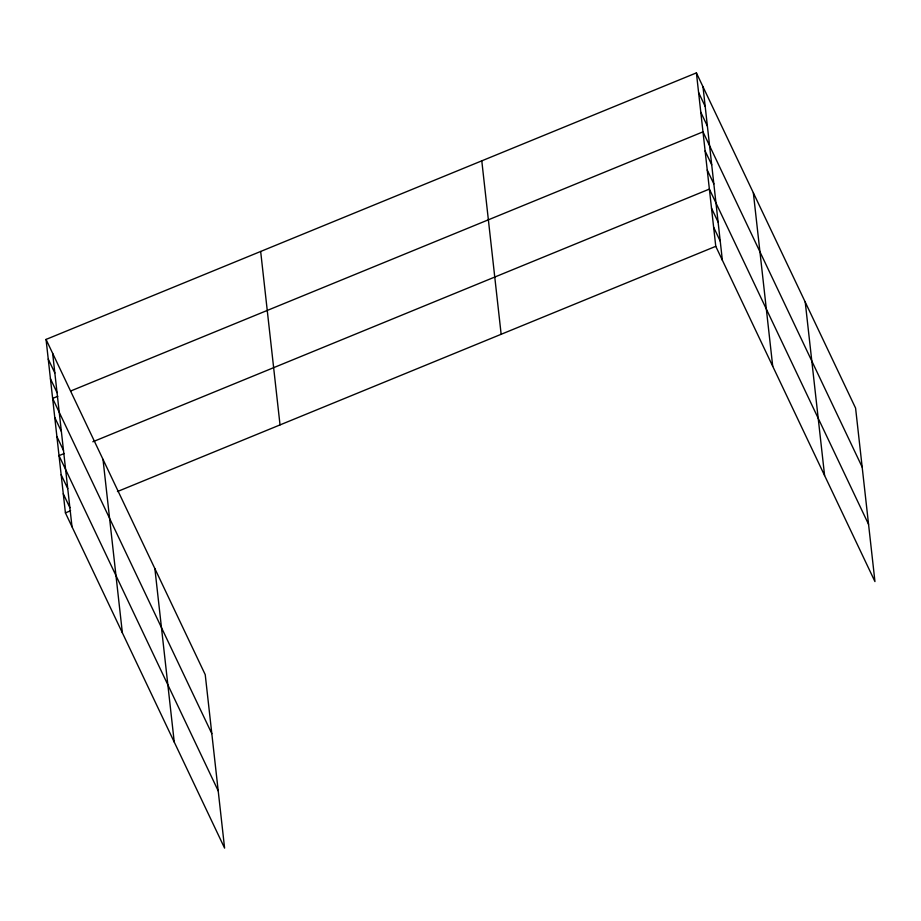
<?xml version="1.0" encoding="UTF-8"?>
<svg xmlns="http://www.w3.org/2000/svg" width="921" height="921" viewBox="0 0 921 921"><rect width="100%" height="100%" fill="white"/><g stroke="black" fill="none" stroke-linecap="round" stroke-linejoin="round"><path stroke-width="1.38" d="M46.05 339.423L205.233 674.667L224.597 848.114L65.414 512.882L46.05 339.423L696.403 72.886L855.586 408.118L874.95 581.577L715.767 246.333L696.403 72.886M57.839 396.272L52.635 398.402L211.818 733.646M70.848 390.941L702.988 131.853L862.171 467.097M64.228 453.5L59.025 455.642L218.208 790.874M92.837 441.781L709.377 189.093L868.561 524.337M65.414 512.882L70.618 510.741M117.439 491.549L715.767 246.333M698.602 92.537L705.198 106.433M700.789 112.201L707.386 126.096M705.118 150.94L711.714 164.836M707.247 170.017L713.844 183.912M711.507 208.169L718.104 222.076M713.637 227.257L720.234 241.152M48.249 359.086L54.846 372.982M50.436 378.738L57.033 392.645M54.765 417.478L61.362 431.373M56.895 436.554L63.491 450.461M61.154 474.718L67.751 488.614M63.284 493.794L69.881 507.69M805.23 302.076L824.594 475.535M753.355 192.823L772.719 366.27M702.999 86.781L722.363 260.229M481.787 160.841L501.151 334.288M260.666 251.468L280.03 424.915M154.878 568.625L174.242 742.073M103.002 459.372L122.366 632.819M52.647 353.33L72.011 526.777"/></g></svg>
